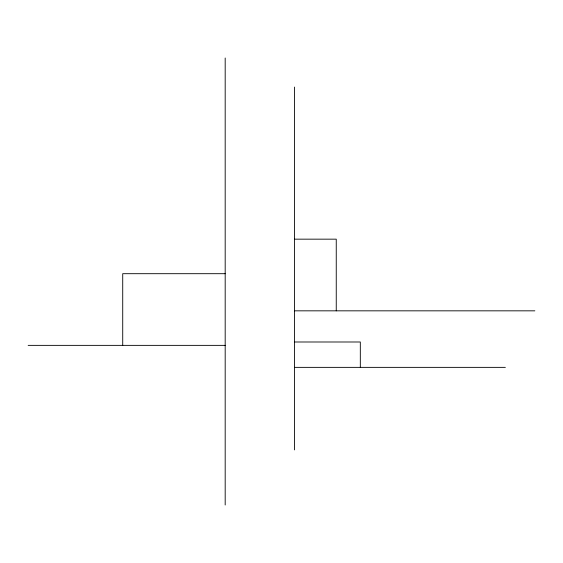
<?xml version="1.0" encoding="UTF-8"?>
<svg xmlns="http://www.w3.org/2000/svg" width="563" height="563" viewBox="0 0 563 563"><rect width="100%" height="100%" fill="white"/><g stroke="black" fill="none" stroke-linecap="round" stroke-linejoin="round"><path stroke-width="0.84" d="M294.491 239.162L336.252 239.162L336.252 310.832M225.186 273.695L122.72 273.695L122.72 345.365M294.491 310.832L534.85 310.832M294.491 341.994L360.32 341.994L360.32 367.365M28.15 345.365L225.186 345.365M294.491 367.365L505.356 367.365M294.491 87.061L294.491 449.9M225.186 58.01L225.186 504.99"/></g></svg>
